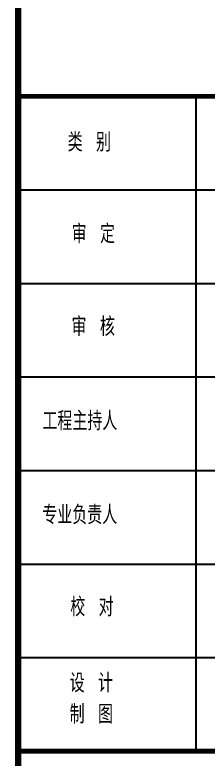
# Model space of a CAD drawing. Extents: x 1728470 to 1835391, y -157368 to 197905.
# Drawn here: x 1810186 to 1812457, y -4715 to 4035 of the extents above; entities that cross this region are included whole.
import ezdxf

# ---------------------------------------------------------------- set-up
doc = ezdxf.new("R2010")
doc.units = 0
doc.header["$LTSCALE"] = 1000
doc.header["$MEASUREMENT"] = 0
for name, color, linetype in [('PP-PM-TK', 7, 'CONTINUOUS'), ('PUB_TEXT', 7, 'CONTINUOUS'), ('PUB_TITLE', 4, 'CONTINUOUS')]:
    doc.layers.add(name, color=color, linetype=linetype)
doc.styles.add('TQ', font='txt.shx', dxfattribs={"width": 0.8, "bigfont": 'hztxt.shx'})

msp = doc.modelspace()

# ---------------------------------------------------------------- linework, layer by layer
at = {"layer": 'PP-PM-TK', "color": 4}
for points, const_width in [([(1810224.8, 37487.8), (1810224.8, -22512.2)], 77), ([(1810224.8, -4621.7), (1816274.8, -4621.7)], 22)]:
    msp.add_lwpolyline(points, dxfattribs=dict(at, const_width=const_width))
at = {"layer": 'PUB_TITLE', "color": 4}
for p, q in [((1812314.8, -4621.7), (1812314.8, 3078.3)), ((1810224.8, 1978.3), (1816274.8, 1978.3)), ((1810224.8, 878.3), (1816274.8, 878.3)), ((1810224.8, -221.7), (1816274.8, -221.7)), ((1810224.8, -1321.7), (1816274.8, -1321.7)), ((1810224.8, -2421.7), (1816274.8, -2421.7)), ((1810224.8, -3521.7), (1816274.8, -3521.7)), ((1810224.8, -4621.7), (1816274.8, -4621.7))]:
    msp.add_line(p, q, dxfattribs=at)
at = {"layer": 'PUB_TITLE', "color": 4, "const_width": 55}
for points in [[(1810224.8, 3078.3), (1816274.8, 3078.3)], [(1810224.8, -4621.7), (1816274.8, -4621.7)]]:
    msp.add_lwpolyline(points, dxfattribs=at)

# ---------------------------------------------------------------- texts
at = {"layer": 'PUB_TEXT', "color": 2, "char_height": 220, "width": 1847.813, "attachment_point": 1, "style": 'TQ'}
for s, insert in [('类 别', (1810806.4, 2648.2)), ('审 定', (1810854.4, 1569.8)), ('审 核', (1810852.4, 479.5)), ('工程主持人', (1810509.8, -629.2)), ('专业负责人', (1810508.7, -1733.5)), ('校 对', (1810837.6, -2816.2)), ('设 计 \\P制 图', (1810830.2, -3710.3))]:
    msp.add_mtext(s, dxfattribs=dict(at, insert=insert))

doc.saveas('drawing.dxf')
